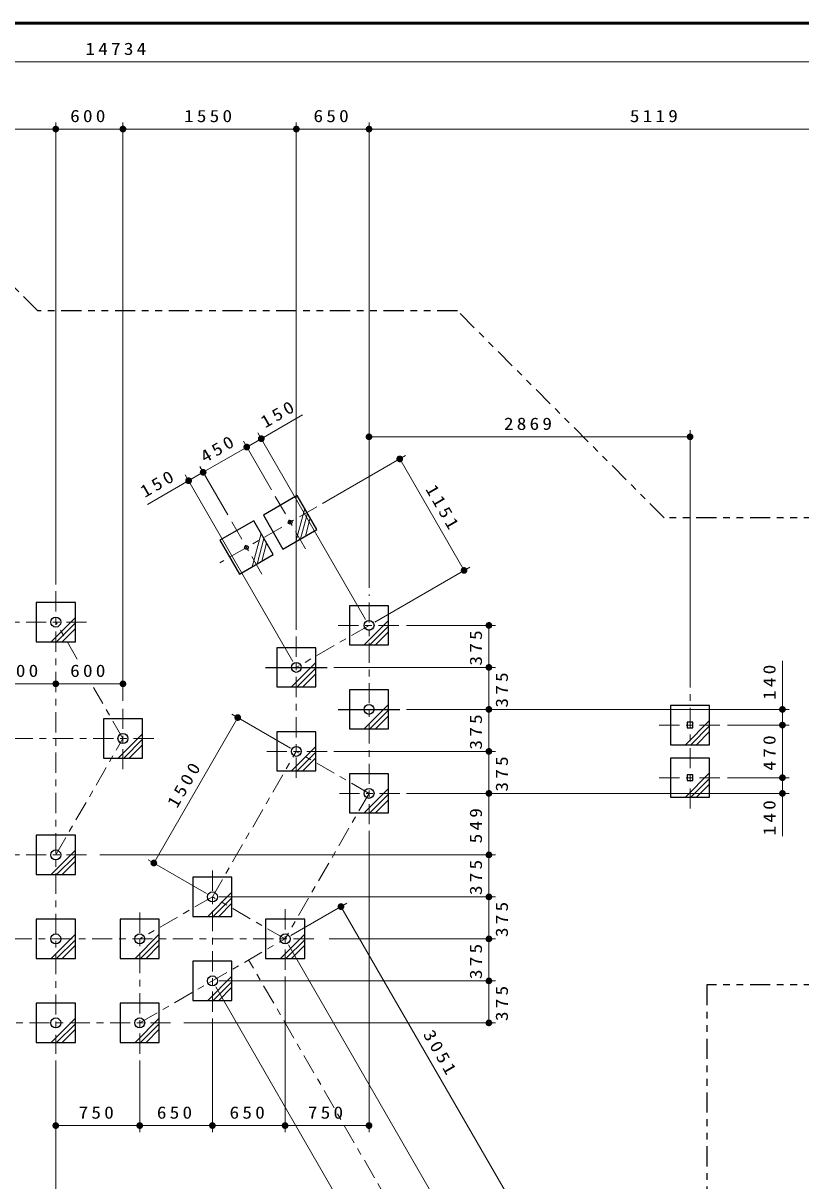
# Model space of a CAD drawing. Units: millimetres on the paper, scale 1:60. Extents: x -385 to 0, y -594 to 267.
# Drawn here: x -251.3 to -135.4, y -499.3 to -327 of the extents above; entities that cross this region are included whole.
import ezdxf

# ---------------------------------------------------------------- set-up
doc = ezdxf.new("R2010")
doc.units = ezdxf.units.MM
doc.linetypes.add('USER2', pattern=[6, 3, -1, 1, -1])
doc.linetypes.add('USER3', pattern=[8, 3, -1, 1, -1, 1, -1])
doc.layers.add('1_60', color=7, linetype='Continuous', lineweight=25)
doc.layers.add('NAKAMURA図枠', color=7, linetype='Continuous', lineweight=13)
doc.styles.add('ＭＳ ゴシック', font='')
doc.styles.get('ＭＳ ゴシック').set_extended_font_data('MS Gothic')

# ---------------------------------------------------------------- blocks, each defined once
blk = doc.blocks.new('filled_dot')
at = {"color": 0, "linetype": 'Continuous', "lineweight": -2, "const_width": 1.25}
blk.add_lwpolyline([(-0.625, 0, 1), (0.625, 0, 1)], format="xyb", close=True, dxfattribs=at)

msp = doc.modelspace()

# ---------------------------------------------------------------- linework, layer by layer
at = {"layer": '1_60', "lineweight": 13}
for p, q in [((-359.996, -332.76), (-114.429, -332.76)), ((-266.396, -342.76), (-246.396, -342.76)), ((-246.396, -410.545), (-246.396, -341.76)), ((-246.396, -342.76), (-236.396, -342.76)), ((-236.396, -427.866), (-236.396, -341.76)), ((-236.396, -342.76), (-210.571, -342.76)), ((-210.571, -417.286), (-210.571, -341.76)), ((-210.571, -342.76), (-199.745, -342.76)), ((-199.745, -411.036), (-199.745, -341.76)), ((-199.745, -342.76), (-114.429, -342.76)), ((-217.952, -390.084), (-209.657, -385.295)), ((-199.745, -411.036), (-199.745, -387.555)), ((-151.929, -425.869), (-151.929, -387.555)), ((-214.285, -396.435), (-218.452, -389.218)), ((-200.245, -415.753), (-216.287, -387.968)), ((-199.745, -388.555), (-151.929, -388.555)), ((-224.447, -393.834), (-217.952, -390.084)), ((-206.659, -398.478), (-194.307, -391.347)), ((-195.173, -391.847), (-185.59, -408.446)), ((-232.734, -398.618), (-224.447, -393.834)), ((-211.071, -422.003), (-227.112, -394.218)), ((-220.781, -400.185), (-224.947, -392.968)), ((-209.32, -399.203), (-210.645, -404.148)), ((-208.907, -399.917), (-209.93, -403.735)), ((-208.495, -400.632), (-209.216, -403.323)), ((-215.815, -402.953), (-217.14, -407.898)), ((-215.402, -403.667), (-216.425, -407.485)), ((-214.99, -404.382), (-215.711, -407.073)), ((-198.879, -416.119), (-184.724, -407.946)), ((-243.479, -415.425), (-247.099, -419.045)), ((-243.479, -416.25), (-246.274, -419.045)), ((-196.829, -415.916), (-200.449, -419.536)), ((-196.829, -416.741), (-199.624, -419.536)), ((-194.162, -416.619), (-180.892, -416.619)), ((-181.892, -416.619), (-181.892, -422.869)), ((-243.479, -417.075), (-245.449, -419.045)), ((-196.829, -417.566), (-198.799, -419.536)), ((-138.175, -421.886), (-138.175, -431.452)), ((-207.654, -422.166), (-211.274, -425.786)), ((-207.654, -422.991), (-210.449, -425.786)), ((-204.987, -422.869), (-180.892, -422.869)), ((-181.892, -422.869), (-181.892, -429.119)), ((-256.396, -425.314), (-246.396, -425.314)), ((-246.396, -425.314), (-236.396, -425.314)), ((-236.396, -427.866), (-236.396, -424.314)), ((-207.654, -423.816), (-209.624, -425.786)), ((-196.829, -428.416), (-200.449, -432.036)), ((-231.794, -451.983), (-219.294, -430.333)), ((-211.437, -434.869), (-220.16, -429.833)), ((-196.829, -429.241), (-199.624, -432.036)), ((-196.829, -430.066), (-198.799, -432.036)), ((-194.162, -429.119), (-137.175, -429.119)), ((-193.162, -429.119), (-180.892, -429.119)), ((-181.892, -429.119), (-181.892, -435.369)), ((-149.012, -430.749), (-152.632, -434.369)), ((-149.012, -431.574), (-151.807, -434.369)), ((-149.012, -432.399), (-150.982, -434.369)), ((-146.345, -431.452), (-137.175, -431.452)), ((-138.175, -431.452), (-138.175, -439.286)), ((-233.479, -432.746), (-237.099, -436.366)), ((-233.479, -433.571), (-236.274, -436.366)), ((-233.479, -434.396), (-235.449, -436.366)), ((-207.654, -434.666), (-211.274, -438.286)), ((-207.654, -435.491), (-210.449, -438.286)), ((-204.987, -435.369), (-180.892, -435.369)), ((-181.892, -435.369), (-181.892, -441.619)), ((-207.654, -436.316), (-209.624, -438.286)), ((-149.012, -438.582), (-152.632, -442.202)), ((-146.345, -439.286), (-137.175, -439.286)), ((-138.175, -439.286), (-138.175, -447.993)), ((-196.829, -440.916), (-200.449, -444.536)), ((-149.012, -439.407), (-151.807, -442.202)), ((-149.012, -440.232), (-150.982, -442.202)), ((-196.829, -441.741), (-199.624, -444.536)), ((-196.829, -442.566), (-198.799, -444.536)), ((-194.162, -441.619), (-137.175, -441.619)), ((-193.162, -441.619), (-180.892, -441.619)), ((-181.892, -441.619), (-181.892, -450.77)), ((-199.745, -447.202), (-199.745, -492.054)), ((-243.479, -450.066), (-247.099, -453.686)), ((-243.479, -450.891), (-246.274, -453.686)), ((-239.813, -450.77), (-180.892, -450.77)), ((-181.892, -450.77), (-181.892, -457.02)), ((-243.479, -451.716), (-245.449, -453.686)), ((-223.937, -456.52), (-232.66, -451.483)), ((-220.154, -456.316), (-223.774, -459.936)), ((-220.154, -457.141), (-222.949, -459.936)), ((-220.154, -457.966), (-222.124, -459.936)), ((-222.071, -457.02), (-180.892, -457.02)), ((-211.379, -462.77), (-203.057, -457.964)), ((-181.892, -457.02), (-181.892, -463.27)), ((-203.923, -458.464), (-178.498, -502.502)), ((-243.479, -462.566), (-247.099, -466.186)), ((-243.479, -463.391), (-246.274, -466.186)), ((-230.979, -462.566), (-234.599, -466.186)), ((-230.979, -463.391), (-233.774, -466.186)), ((-209.329, -462.566), (-212.949, -466.186)), ((-209.329, -463.391), (-212.124, -466.186)), ((-205.662, -463.27), (-180.892, -463.27)), ((-181.892, -463.27), (-181.892, -469.52)), ((-243.479, -464.216), (-245.449, -466.186)), ((-230.979, -464.216), (-232.949, -466.186)), ((-211.745, -464.136), (-180.422, -518.389)), ((-209.329, -464.216), (-211.299, -466.186)), ((-220.154, -468.816), (-223.774, -472.436)), ((-220.154, -469.641), (-222.949, -472.436)), ((-222.071, -469.52), (-180.892, -469.52)), ((-212.245, -468.853), (-212.245, -492.054)), ((-181.892, -469.52), (-181.892, -475.77)), ((-222.571, -470.386), (-191.248, -524.639)), ((-220.154, -470.466), (-222.124, -472.436)), ((-243.479, -475.066), (-247.099, -478.686)), ((-230.979, -475.066), (-234.599, -478.686)), ((-223.071, -475.103), (-223.071, -492.054)), ((-243.479, -475.891), (-246.274, -478.686)), ((-243.479, -476.716), (-245.449, -478.686)), ((-230.979, -475.891), (-233.774, -478.686)), ((-230.979, -476.716), (-232.949, -478.686)), ((-227.313, -475.77), (-180.892, -475.77)), ((-246.396, -481.353), (-246.396, -527.481)), ((-233.896, -481.353), (-233.896, -492.054)), ((-233.896, -491.054), (-246.396, -491.054)), ((-223.071, -491.054), (-233.896, -491.054)), ((-212.245, -491.054), (-223.071, -491.054)), ((-199.745, -491.054), (-212.245, -491.054))]:
    msp.add_line(p, q, dxfattribs=at)
at = {"layer": '1_60', "color": 2, "linetype": 'USER3'}
for p, q in [((-249.064, -369.82), (-266.124, -352.76)), ((-186.577, -369.82), (-249.064, -369.82)), ((-155.777, -400.619), (-186.577, -369.82)), ((-132.002, -400.619), (-155.777, -400.619)), ((-149.415, -470.119), (-149.415, -529.003)), ((-132.002, -470.119), (-149.415, -470.119))]:
    msp.add_line(p, q, dxfattribs=at)
at = {"layer": '1_60'}
for p, q in [((-210.426, -397.286), (-215.478, -400.203)), ((-207.51, -402.338), (-210.426, -397.286)), ((-216.921, -401.036), (-221.973, -403.953)), ((-214.005, -406.088), (-216.921, -401.036)), ((-215.478, -400.203), (-212.561, -405.254)), ((-212.561, -405.254), (-207.51, -402.338)), ((-221.973, -403.953), (-219.057, -409.004)), ((-219.057, -409.004), (-214.005, -406.088)), ((-243.479, -413.212), (-249.313, -413.212)), ((-249.313, -413.212), (-249.313, -419.045)), ((-243.479, -419.045), (-243.479, -413.212)), ((-196.829, -413.702), (-202.662, -413.702)), ((-202.662, -413.702), (-202.662, -419.536)), ((-196.829, -419.536), (-196.829, -413.702)), ((-249.313, -419.045), (-243.479, -419.045)), ((-207.654, -419.952), (-213.487, -419.952)), ((-213.487, -419.952), (-213.487, -425.786)), ((-207.654, -425.786), (-207.654, -419.952)), ((-202.662, -419.536), (-196.829, -419.536)), ((-215.154, -422.869), (-205.987, -422.869)), ((-213.487, -425.786), (-207.654, -425.786)), ((-196.829, -426.202), (-202.662, -426.202)), ((-202.662, -426.202), (-202.662, -432.036)), ((-196.829, -432.036), (-196.829, -426.202)), ((-149.012, -428.536), (-154.845, -428.536)), ((-154.845, -428.536), (-154.845, -434.369)), ((-149.012, -434.369), (-149.012, -428.536)), ((-233.479, -430.532), (-239.313, -430.532)), ((-239.313, -430.532), (-239.313, -436.366)), ((-233.479, -436.366), (-233.479, -430.532)), ((-204.329, -429.119), (-195.162, -429.119)), ((-202.662, -432.036), (-196.829, -432.036)), ((-207.654, -432.452), (-213.487, -432.452)), ((-213.487, -432.452), (-213.487, -438.286)), ((-207.654, -438.286), (-207.654, -432.452)), ((-154.845, -434.369), (-149.012, -434.369)), ((-239.313, -436.366), (-233.479, -436.366)), ((-149.012, -436.369), (-154.845, -436.369)), ((-154.845, -436.369), (-154.845, -442.202)), ((-149.012, -442.202), (-149.012, -436.369)), ((-213.487, -438.286), (-207.654, -438.286)), ((-196.829, -438.702), (-202.662, -438.702)), ((-202.662, -438.702), (-202.662, -444.536)), ((-196.829, -444.536), (-196.829, -438.702)), ((-154.845, -442.202), (-149.012, -442.202)), ((-202.662, -444.536), (-196.829, -444.536)), ((-243.479, -447.853), (-249.313, -447.853)), ((-249.313, -447.853), (-249.313, -453.686)), ((-243.479, -453.686), (-243.479, -447.853)), ((-249.313, -453.686), (-243.479, -453.686)), ((-220.154, -454.103), (-225.987, -454.103)), ((-225.987, -454.103), (-225.987, -459.936)), ((-220.154, -459.936), (-220.154, -454.103)), ((-225.987, -459.936), (-220.154, -459.936)), ((-243.479, -460.353), (-249.313, -460.353)), ((-249.313, -460.353), (-249.313, -466.186)), ((-243.479, -466.186), (-243.479, -460.353)), ((-230.979, -460.353), (-236.813, -460.353)), ((-236.813, -460.353), (-236.813, -466.186)), ((-230.979, -466.186), (-230.979, -460.353)), ((-209.329, -460.353), (-215.162, -460.353)), ((-215.162, -460.353), (-215.162, -466.186)), ((-209.329, -466.186), (-209.329, -460.353)), ((-249.313, -466.186), (-243.479, -466.186)), ((-236.813, -466.186), (-230.979, -466.186)), ((-220.154, -466.603), (-225.987, -466.603)), ((-225.987, -466.603), (-225.987, -472.436)), ((-220.154, -472.436), (-220.154, -466.603)), ((-215.162, -466.186), (-209.329, -466.186)), ((-243.479, -472.853), (-249.313, -472.853)), ((-249.313, -472.853), (-249.313, -478.686)), ((-243.479, -478.686), (-243.479, -472.853)), ((-230.979, -472.853), (-236.813, -472.853)), ((-236.813, -472.853), (-236.813, -478.686)), ((-230.979, -478.686), (-230.979, -472.853)), ((-225.987, -472.436), (-220.154, -472.436)), ((-249.313, -478.686), (-243.479, -478.686)), ((-236.813, -478.686), (-230.979, -478.686))]:
    msp.add_line(p, q, dxfattribs=at)
at = {"layer": '1_60', "linetype": 'USER2', "lineweight": 13}
for p, q in [((-209.202, -405.239), (-213.785, -397.301)), ((-207.525, -398.978), (-221.958, -407.312)), ((-215.697, -408.989), (-220.281, -401.051)), ((-246.396, -411.545), (-246.396, -480.353)), ((-199.745, -446.202), (-199.745, -412.036)), ((-241.813, -416.129), (-270.979, -416.129)), ((-243.216, -421.637), (-246.396, -416.129)), ((-199.745, -416.619), (-210.571, -422.869)), ((-204.329, -416.619), (-195.162, -416.619)), ((-210.571, -418.286), (-210.571, -439.952)), ((-236.396, -433.449), (-240.779, -425.857)), ((-151.929, -443.869), (-151.929, -426.869)), ((-236.396, -438.032), (-236.396, -428.866)), ((-156.512, -431.452), (-147.345, -431.452)), ((-231.813, -433.449), (-280.979, -433.449)), ((-246.396, -450.77), (-236.396, -433.449)), ((-223.071, -457.02), (-210.571, -435.369)), ((-205.987, -435.369), (-215.154, -435.369)), ((-199.745, -441.619), (-210.571, -435.369)), ((-156.512, -439.286), (-147.345, -439.286)), ((-199.745, -441.619), (-212.245, -463.27)), ((-195.162, -441.619), (-204.329, -441.619)), ((-241.813, -450.77), (-290.979, -450.77)), ((-223.071, -474.103), (-223.071, -452.436)), ((-223.071, -457.02), (-233.896, -463.27)), ((-212.245, -463.27), (-223.071, -457.02)), ((-233.896, -480.353), (-233.896, -458.686)), ((-212.245, -467.853), (-212.245, -458.686)), ((-270.979, -463.27), (-207.662, -463.27)), ((-233.896, -475.77), (-212.245, -463.27)), ((-189.941, -514.401), (-217.671, -466.373)), ((-229.313, -475.77), (-270.979, -475.77))]:
    msp.add_line(p, q, dxfattribs=at)
at = {"layer": '1_60'}
for points in [[(-152.345, -431.869), (-151.512, -431.869), (-151.512, -431.036), (-152.345, -431.036)], [(-152.345, -439.702), (-151.512, -439.702), (-151.512, -438.869), (-152.345, -438.869)]]:
    msp.add_lwpolyline(points, close=True, dxfattribs=at)
for centre, radius in [((-211.494, -401.27), 0.283), ((-217.989, -405.02), 0.283), ((-246.396, -416.129), 0.743), ((-199.745, -416.619), 0.743), ((-210.571, -422.869), 0.743), ((-199.745, -429.119), 0.743), ((-236.396, -433.449), 0.743), ((-210.571, -435.369), 0.743), ((-199.745, -441.619), 0.743), ((-246.396, -450.77), 0.743), ((-223.071, -457.02), 0.743), ((-246.396, -463.27), 0.743), ((-233.896, -463.27), 0.743), ((-212.245, -463.27), 0.743), ((-223.071, -469.52), 0.743), ((-246.396, -475.77), 0.743), ((-233.896, -475.77), 0.743)]:
    msp.add_circle(centre, radius, dxfattribs=at)
at = {"layer": 'NAKAMURA図枠', "lineweight": 50}
msp.add_line((0, -327), (-385, -327), dxfattribs=at)

# ---------------------------------------------------------------- block references
at = {"layer": '1_60', "lineweight": 13, "xscale": 0.4, "yscale": 0.4}
for p, rotation in [((-246.396, -342.76), 180), ((-236.396, -342.76), 180), ((-210.571, -342.76), 180), ((-199.745, -342.76), 180), ((-215.787, -388.834), 210), ((-151.929, -388.555), 180), ((-217.952, -390.084), 30), ((-217.952, -390.084), 210), ((-195.173, -391.847), 300), ((-226.612, -395.084), 30), ((-224.447, -393.834), 30), ((-224.447, -393.834), 210), ((-185.59, -408.446), 120), ((-181.892, -416.619), 270), ((-181.892, -422.869), 90), ((-181.892, -422.869), 270), ((-246.396, -425.314), 180), ((-236.396, -425.314), 180), ((-181.892, -429.119), 90), ((-181.892, -429.119), 270), ((-138.175, -429.119), 270), ((-219.294, -430.333), 240), ((-138.175, -431.452), 90), ((-138.175, -431.452), 270), ((-181.892, -435.369), 90), ((-181.892, -435.369), 270), ((-138.175, -439.286), 90), ((-138.175, -439.286), 270), ((-181.892, -441.619), 90), ((-181.892, -441.619), 270), ((-138.175, -441.619), 90), ((-231.794, -451.983), 60), ((-181.892, -450.77), 270), ((-181.892, -450.77), 90), ((-181.892, -457.02), 90), ((-181.892, -457.02), 270), ((-203.923, -458.464), 300), ((-181.892, -463.27), 270), ((-181.892, -463.27), 90), ((-181.892, -469.52), 90), ((-181.892, -469.52), 270), ((-181.892, -475.77), 90), ((-233.896, -491.054), 180), ((-223.071, -491.054), 180), ((-212.245, -491.054), 180), ((-199.745, -491.054), 180)]:
    msp.add_blockref('filled_dot', p, dxfattribs=dict(at, rotation=rotation))
for p in [(-246.396, -342.76), (-236.396, -342.76), (-210.571, -342.76), (-199.745, -342.76), (-199.745, -388.555), (-246.396, -425.314), (-246.396, -491.054), (-233.896, -491.054), (-223.071, -491.054), (-212.245, -491.054)]:
    msp.add_blockref('filled_dot', p, dxfattribs=at)

# ---------------------------------------------------------------- texts
at = {"layer": '1_60', "char_height": 1.833, "attachment_point": 8, "style": 'ＭＳ ゴシック'}
for s, insert in [('\\T1.33;\\W1.15;14734', (-237.213, -331.76)), ('\\T1.33;\\W1.15;600', (-241.396, -341.76)), ('\\T1.33;\\W1.15;1550', (-223.483, -341.76)), ('\\T1.33;\\W1.15;650', (-205.158, -341.76)), ('\\T1.33;\\W1.15;5119', (-157.087, -341.76)), ('\\T1.33;\\W1.15;2869', (-175.837, -387.555)), ('\\T1.33;\\W1.15;600', (-251.396, -424.314)), ('\\T1.33;\\W1.15;600', (-241.396, -424.314)), ('\\T1.33;\\W1.15;750', (-240.146, -490.054)), ('\\T1.33;\\W1.15;650', (-228.483, -490.054)), ('\\T1.33;\\W1.15;650', (-217.658, -490.054)), ('\\T1.33;\\W1.15;750', (-205.995, -490.054))]:
    msp.add_mtext(s, dxfattribs=dict(at, insert=insert))
at = {"layer": '1_60', "char_height": 1.833, "style": 'ＭＳ ゴシック'}
for s, insert, attachment_point, rotation in [('\\T1.33;\\W1.15;150', (-212.728, -385.913), 8, 30), ('\\T1.33;\\W1.15;450', (-221.7, -391.093), 8, 30), ('\\T1.33;\\W1.15;150', (-230.663, -396.268), 8, 30), ('\\T1.33;\\W1.15;1151', (-189.515, -399.647), 8, 300), ('\\T1.33;\\W1.15;375', (-182.892, -419.744), 8, 90), ('\\T1.33;\\W1.15;375', (-180.892, -425.994), 2, 90), ('\\T1.33;\\W1.15;140', (-139.175, -424.855), 8, 90), ('\\T1.33;\\W1.15;375', (-182.892, -432.244), 8, 90), ('\\T1.33;\\W1.15;470', (-139.175, -435.369), 8, 90), ('\\T1.33;\\W1.15;1500', (-226.41, -440.658), 8, 60), ('\\T1.33;\\W1.15;375', (-180.892, -438.494), 2, 90), ('\\T1.33;\\W1.15;549', (-182.892, -446.194), 8, 90), ('\\T1.33;\\W1.15;140', (-139.175, -445.024), 8, 90), ('\\T1.33;\\W1.15;375', (-182.892, -453.895), 8, 90), ('\\T1.33;\\W1.15;375', (-180.892, -460.145), 2, 90), ('\\T1.33;\\W1.15;375', (-182.892, -466.395), 8, 90), ('\\T1.33;\\W1.15;375', (-180.892, -472.645), 2, 90), ('\\T1.33;\\W1.15;3051', (-189.88, -480.787), 8, 300)]:
    msp.add_mtext(s, dxfattribs=dict(at, insert=insert, attachment_point=attachment_point, rotation=rotation))

doc.saveas('drawing.dxf')
